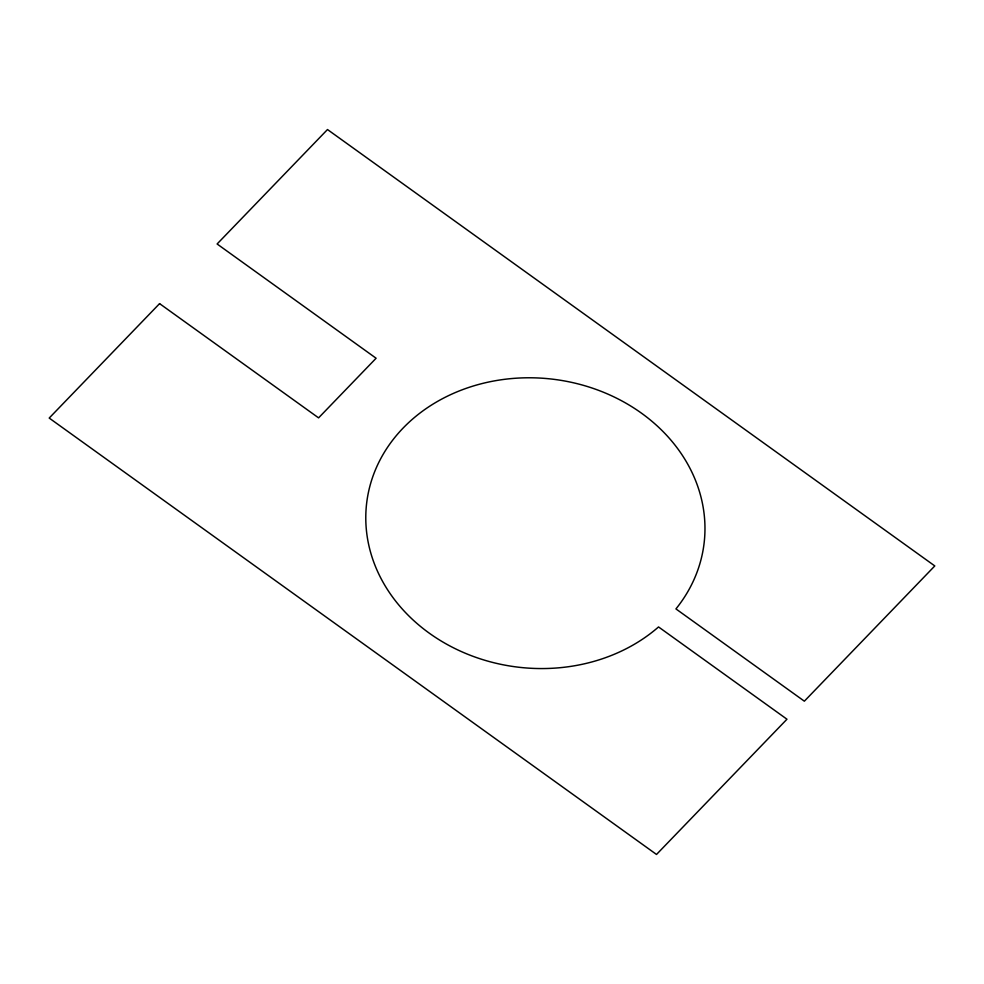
<?xml version="1.0" encoding="UTF-8"?>
<svg xmlns="http://www.w3.org/2000/svg" width="984" height="984" viewBox="0 0 984 984"><rect width="100%" height="100%" fill="white"/><g stroke="black" fill="none" stroke-linecap="round" stroke-linejoin="round"><path stroke-width="1.48" d="M159.58 303.625L49.2 418.065L656.513 854.456L786.966 719.218L658.542 626.943A169.912 145.029 6.7 0 1 375.716 567.128A169.912 145.029 6.7 0 1 556.514 379.676A169.912 145.029 6.7 0 1 675.934 608.912L804.359 701.186L934.8 565.935L327.488 129.544L217.107 243.983L376.109 358.238L318.582 417.868L159.58 303.625"/></g></svg>
